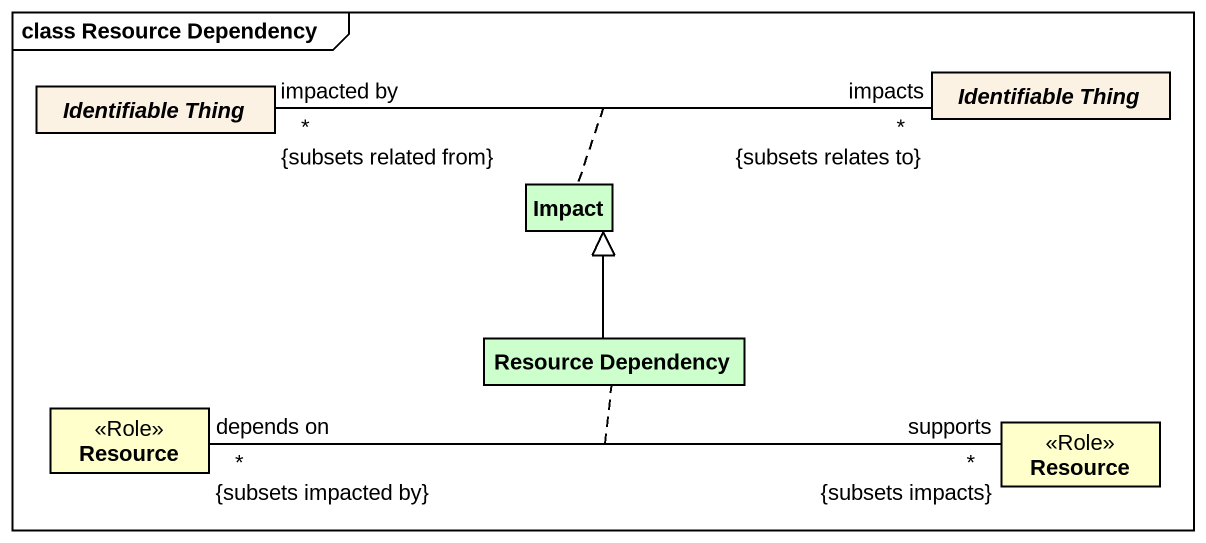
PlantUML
@startuml
mainframe class Resource Dependency
hide circle
hide empty members
abstract class "Identifiable Thing" as Identifiable_Thing
abstract class "Identifiable Thing" as Identifiable_Thing_2
class Impact #CCFFCC
class Resource <<Role>> #FFFFCC
class "Resource Dependency" as Resource_Dependency #CCFFCC
class "Resource" as Resource_2 <<Role>> #FFFFCC
Identifiable_Thing "impacted by\n*\n{subsets related from}" -right- "impacts\n*\n{subsets relates to}" Identifiable_Thing_2
(Identifiable_Thing, Identifiable_Thing_2) .. Impact
Resource "depends on\n*\n{subsets impacted by}" -right- "supports\n*\n{subsets impacts}" Resource_2
(Resource, Resource_2) .. Resource_Dependency
Resource_Dependency -up-|> Impact
@enduml
